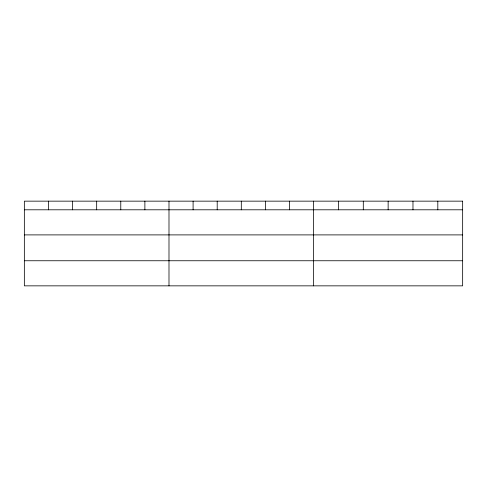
<?xml version="1.0" encoding="UTF-8"?>
<svg xmlns="http://www.w3.org/2000/svg" width="487" height="487" viewBox="0 0 487 487"><rect width="100%" height="100%" fill="white"/><g stroke="black" fill="none" stroke-linecap="round" stroke-linejoin="round"><path stroke-width="0.73" d="M24.35 209.8L462.65 209.8M24.35 234.898L462.65 234.898M24.35 260.752L462.65 260.752M437.813 201.149L437.813 209.8M412.976 201.149L412.976 209.8M388.139 201.149L388.139 209.8M363.302 201.149L363.302 209.8M338.465 201.149L338.465 209.8M313.628 201.149L313.628 285.851M289.522 201.149L289.522 209.8M265.415 201.149L265.415 209.8M241.308 201.149L241.308 209.8M217.202 201.149L217.202 209.8M193.095 201.149L193.095 209.8M168.989 201.149L168.989 285.851M144.882 201.149L144.882 209.8M120.776 201.149L120.776 209.8M96.67 201.149L96.67 209.8M72.563 201.149L72.563 209.8M48.456 201.149L48.456 209.8M462.65 201.149L24.35 201.149L24.35 285.851L462.65 285.851L462.65 201.149"/></g></svg>
